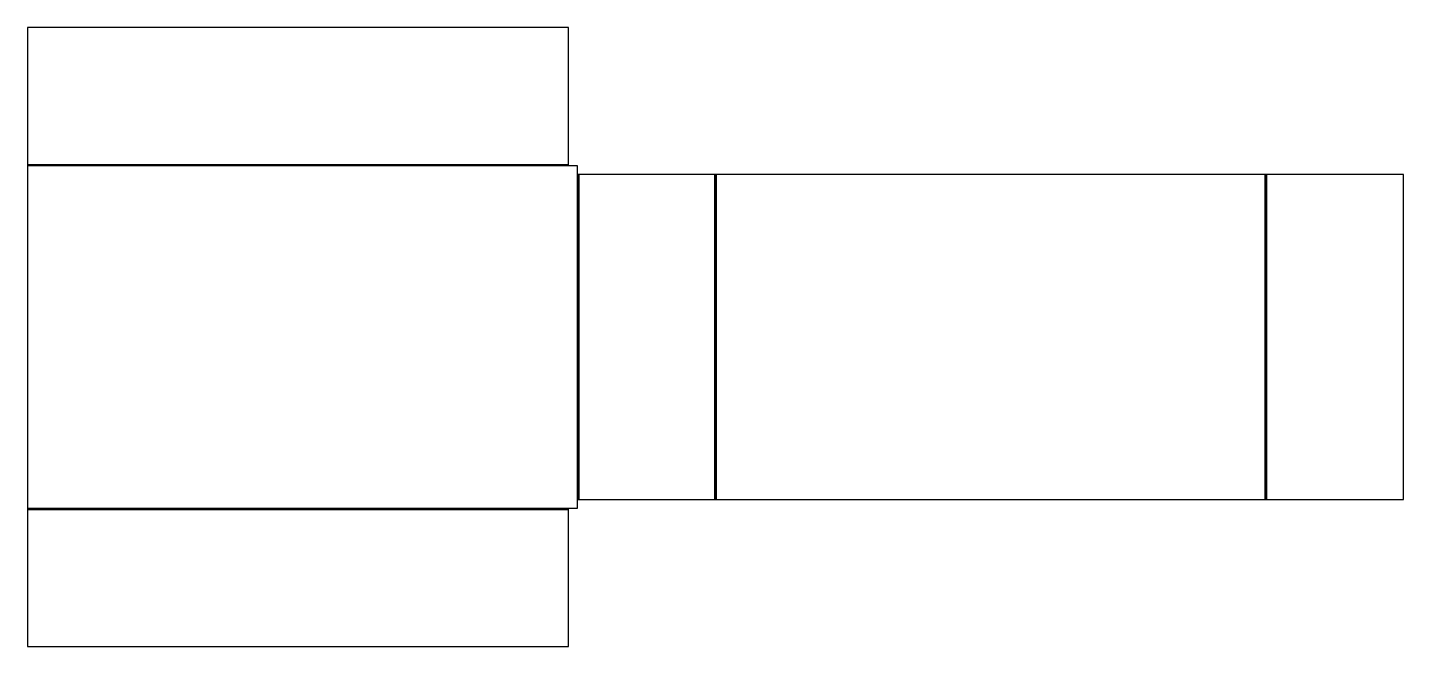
# Model space of a CAD drawing. Header units: millimetres. Extents: x -80 to 120, y -21 to 69.
import ezdxf

# ---------------------------------------------------------------- set-up
doc = ezdxf.new("R2010")
doc.units = ezdxf.units.MM

msp = doc.modelspace()

# ---------------------------------------------------------------- linework, layer by layer
at = {"layer": 'BEND'}
for p, q in [((-1.28, 48.56), (-79.87, 48.56)), ((0.1, 0), (0.1, 47.17)), ((20.05, 0), (20.05, 47.17)), ((99.99, 0), (99.99, 47.17)), ((-79.87, -1.39), (-1.28, -1.39))]:
    msp.add_line(p, q, dxfattribs=at)
at = {"layer": 'BEND_EXTENT'}
for p, q in [((-79.87, 48.66), (-1.28, 48.66)), ((-1.28, 48.46), (-79.87, 48.46)), ((0, 0), (0, 47.17)), ((0.2, 47.17), (0.2, 0)), ((19.94, 0), (19.94, 47.17)), ((20.15, 47.17), (20.15, 0)), ((99.89, 0), (99.89, 47.17)), ((100.09, 47.17), (100.09, 0)), ((-79.87, -1.28), (-1.28, -1.28)), ((-1.28, -1.49), (-79.87, -1.49))]:
    msp.add_line(p, q, dxfattribs=at)
at = {"layer": 'OUTER_PROFILES'}
msp.add_lwpolyline([(0, 0), (119.96, 0), (119.96, 47.17), (0, 47.17), (0, 48.46), (-1.28, 48.46), (-1.28, 68.53), (-79.87, 68.53), (-79.87, -21.36), (-1.28, -21.36), (-1.28, -1.28), (0, -1.28)], close=True, dxfattribs=at)

doc.saveas('drawing.dxf')
